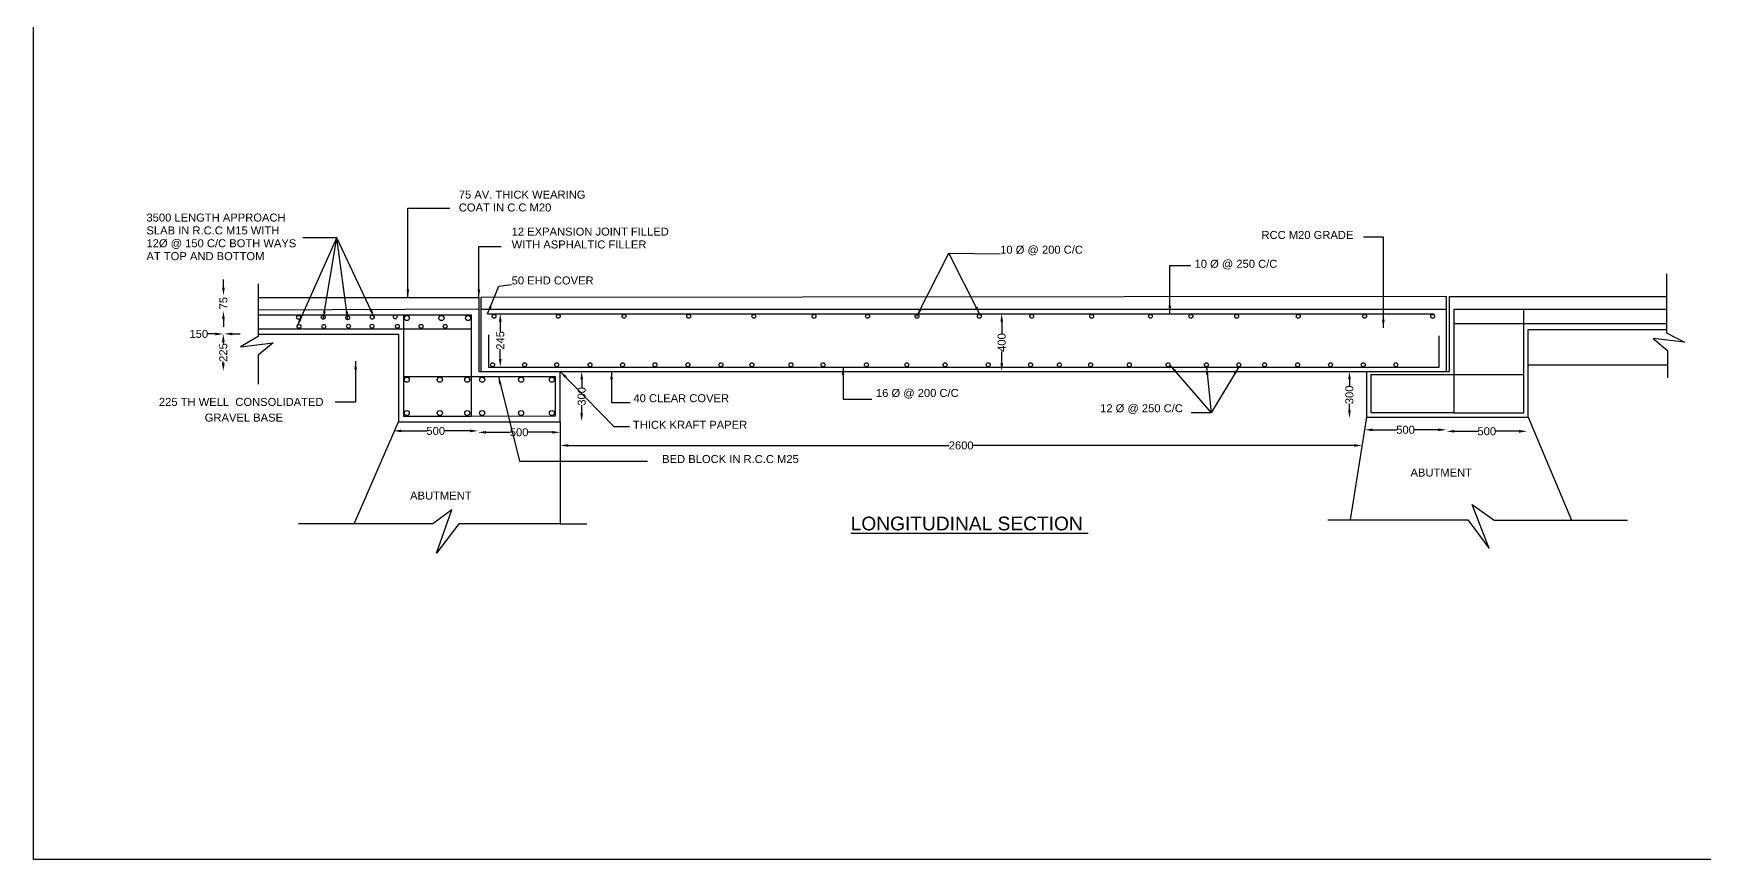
# Model space of a CAD drawing. Header units: millimetres. Extents: x 2326838 to 2622259, y 44388336 to 44595376.
# Drawn here: x 2326838 to 2473047, y 44388336 to 44460621 of the extents above; entities that cross this region are included whole.
import ezdxf

# ---------------------------------------------------------------- set-up
doc = ezdxf.new("R2010")
doc.units = ezdxf.units.MM
doc.header["$MEASUREMENT"] = 0
for name, color, linetype in [('DIMENSION', 7, 'Continuous'), ('DRAWING', 2, 'Continuous'), ('TEXT', 7, 'Continuous')]:
    doc.layers.add(name, color=color, linetype=linetype)
doc.styles.get("Standard").update_dxf_attribs({"font": 'arial.ttf', "height": 700})
doc.dimstyles.get("Standard").update_dxf_attribs({"dimtxt": 700, "dimasz": 700, "dimexe": 0.18, "dimexo": 0.0625, "dimgap": 0.09, "dimtad": 0, "dimdec": 0, "dimzin": 0, "dimdsep": 46, "dimtxsty": 'Standard', "dimcen": 0.09, "dimse1": 1, "dimse2": 1, "dimadec": 0, "dimazin": 0, "dimtfac": 1, "dimtdec": 0, "dimtofl": 0, "dimtmove": 0, "dimatfit": 3, "dimfxl": 1, "dimtolj": 1, "dimtzin": 0, "dimarcsym": 0})

# ---------------------------------------------------------------- blocks, each defined once
blk = doc.blocks.new('*D99')
at = {"layer": 'Defpoints', "color": 0, "transparency": 16777216}
for p in [(2411554, 44436095), (2411554, 44436095), (2411554, 44431049)]:
    blk.add_point(p, dxfattribs=at)
at = {"layer": 'DIMENSION', "color": 0, "lineweight": -2, "transparency": 16777216}
for p, q in [((2411554, 44435395), (2411554, 44434359)), ((2411554, 44431749), (2411554, 44432786))]:
    blk.add_line(p, q, dxfattribs=at)
at = {"layer": 'DIMENSION', "color": 0, "transparency": 16777216}
for points in [[(2411437, 44435395), (2411670, 44435395), (2411554, 44436095)], [(2411437, 44431749), (2411670, 44431749), (2411554, 44431049)]]:
    blk.add_solid(points, dxfattribs=at)
at = {"layer": 'DIMENSION', "color": 0, "transparency": 16777216, "insert": (2411554, 44433572), "char_height": 700, "attachment_point": 5, "rotation": 90}
blk.add_mtext('\\A1;400', dxfattribs=at)
blk = doc.blocks.new('*D100')
at = {"layer": 'Defpoints', "color": 0, "transparency": 16777216}
for p in [(2372927, 44424437), (2443082, 44424569), (2443082, 44424540)]:
    blk.add_point(p, dxfattribs=at)
at = {"layer": 'DIMENSION', "color": 0, "lineweight": -2, "transparency": 16777216}
for p, q in [((2373627, 44424569), (2406954, 44424569)), ((2442382, 44424569), (2409054, 44424569))]:
    blk.add_line(p, q, dxfattribs=at)
at = {"layer": 'DIMENSION', "color": 0, "transparency": 16777216}
for points in [[(2373627, 44424686), (2373627, 44424452), (2372927, 44424569)], [(2442382, 44424686), (2442382, 44424452), (2443082, 44424569)]]:
    blk.add_solid(points, dxfattribs=at)
at = {"layer": 'DIMENSION', "color": 0, "transparency": 16777216, "insert": (2408004, 44424569), "char_height": 700, "attachment_point": 5}
blk.add_mtext('\\A1;2600', dxfattribs=at)
blk = doc.blocks.new('*D101')
at = {"layer": 'Defpoints', "color": 0, "transparency": 16777216}
for p in [(2441977, 44431049), (2441977, 44431049), (2441977, 44426945)]:
    blk.add_point(p, dxfattribs=at)
at = {"layer": 'DIMENSION', "color": 0, "lineweight": -2, "transparency": 16777216}
for p, q in [((2441977, 44430349), (2441977, 44429769)), ((2441977, 44427645), (2441977, 44428225))]:
    blk.add_line(p, q, dxfattribs=at)
at = {"layer": 'DIMENSION', "color": 0, "transparency": 16777216}
for points in [[(2441861, 44430349), (2442094, 44430349), (2441977, 44431049)], [(2441861, 44427645), (2442094, 44427645), (2441977, 44426945)]]:
    blk.add_solid(points, dxfattribs=at)
at = {"layer": 'DIMENSION', "color": 0, "transparency": 16777216, "insert": (2441977, 44428997), "char_height": 700, "attachment_point": 5, "rotation": 90}
blk.add_mtext('\\A1;300', dxfattribs=at)
blk = doc.blocks.new('*D102')
at = {"layer": 'Defpoints', "color": 0, "transparency": 16777216}
for p in [(2443307, 44425950), (2450462, 44425950), (2450462, 44425939)]:
    blk.add_point(p, dxfattribs=at)
at = {"layer": 'DIMENSION', "color": 0, "lineweight": -2, "transparency": 16777216}
for p, q in [((2444007, 44425939), (2446112, 44425939)), ((2449762, 44425939), (2447657, 44425939))]:
    blk.add_line(p, q, dxfattribs=at)
at = {"layer": 'DIMENSION', "color": 0, "transparency": 16777216}
for points in [[(2444007, 44426055), (2444007, 44425822), (2443307, 44425939)], [(2449762, 44426055), (2449762, 44425822), (2450462, 44425939)]]:
    blk.add_solid(points, dxfattribs=at)
at = {"layer": 'DIMENSION', "color": 0, "transparency": 16777216, "insert": (2446885, 44425939), "char_height": 700, "attachment_point": 5}
blk.add_mtext('\\A1;500', dxfattribs=at)
blk = doc.blocks.new('*D103')
at = {"layer": 'Defpoints', "color": 0, "transparency": 16777216}
for p in [(2450462, 44425939), (2457522, 44425939), (2457522, 44425809)]:
    blk.add_point(p, dxfattribs=at)
at = {"layer": 'DIMENSION', "color": 0, "lineweight": -2, "transparency": 16777216}
for p, q in [((2451162, 44425809), (2453220, 44425809)), ((2456822, 44425809), (2454764, 44425809))]:
    blk.add_line(p, q, dxfattribs=at)
at = {"layer": 'DIMENSION', "color": 0, "transparency": 16777216}
for points in [[(2451162, 44425926), (2451162, 44425692), (2450462, 44425809)], [(2456822, 44425926), (2456822, 44425692), (2457522, 44425809)]]:
    blk.add_solid(points, dxfattribs=at)
at = {"layer": 'DIMENSION', "color": 0, "transparency": 16777216, "insert": (2453992, 44425809), "char_height": 700, "attachment_point": 5}
blk.add_mtext('\\A1;500', dxfattribs=at)
blk = doc.blocks.new('*D104')
at = {"layer": 'Defpoints', "color": 0, "transparency": 16777216}
for p in [(2367683, 44436095), (2367683, 44436095), (2367683, 44431433)]:
    blk.add_point(p, dxfattribs=at)
at = {"layer": 'DIMENSION', "color": 0, "lineweight": -2, "transparency": 16777216}
for p, q in [((2367683, 44435395), (2367683, 44434546)), ((2367683, 44432133), (2367683, 44432982))]:
    blk.add_line(p, q, dxfattribs=at)
at = {"layer": 'DIMENSION', "color": 0, "transparency": 16777216}
for points in [[(2367566, 44435395), (2367799, 44435395), (2367683, 44436095)], [(2367566, 44432133), (2367799, 44432133), (2367683, 44431433)]]:
    blk.add_solid(points, dxfattribs=at)
at = {"layer": 'DIMENSION', "color": 0, "transparency": 16777216, "insert": (2367683, 44433764), "char_height": 700, "attachment_point": 5, "rotation": 90}
blk.add_mtext('\\A1;245', dxfattribs=at)
blk = doc.blocks.new('*D105')
at = {"layer": 'Defpoints', "color": 0, "transparency": 16777216}
for p in [(2374805, 44431049), (2374805, 44431049), (2374805, 44426675)]:
    blk.add_point(p, dxfattribs=at)
at = {"layer": 'DIMENSION', "color": 0, "lineweight": -2, "transparency": 16777216}
for p, q in [((2374805, 44430349), (2374805, 44429634)), ((2374805, 44427375), (2374805, 44428090))]:
    blk.add_line(p, q, dxfattribs=at)
at = {"layer": 'DIMENSION', "color": 0, "transparency": 16777216}
for points in [[(2374689, 44430349), (2374922, 44430349), (2374805, 44431049)], [(2374689, 44427375), (2374922, 44427375), (2374805, 44426675)]]:
    blk.add_solid(points, dxfattribs=at)
at = {"layer": 'DIMENSION', "color": 0, "transparency": 16777216, "insert": (2374805, 44428862), "char_height": 700, "attachment_point": 5, "rotation": 90}
blk.add_mtext('\\A1;300', dxfattribs=at)
blk = doc.blocks.new('*D106')
at = {"layer": 'Defpoints', "color": 0, "transparency": 16777216}
for p in [(2365739, 44425720), (2365739, 44425555), (2372927, 44425555)]:
    blk.add_point(p, dxfattribs=at)
at = {"layer": 'DIMENSION', "color": 0, "lineweight": -2, "transparency": 16777216}
for p, q in [((2366439, 44425720), (2368561, 44425720)), ((2372227, 44425720), (2370105, 44425720))]:
    blk.add_line(p, q, dxfattribs=at)
at = {"layer": 'DIMENSION', "color": 0, "transparency": 16777216}
for points in [[(2366439, 44425837), (2366439, 44425603), (2365739, 44425720)], [(2372227, 44425837), (2372227, 44425603), (2372927, 44425720)]]:
    blk.add_solid(points, dxfattribs=at)
at = {"layer": 'DIMENSION', "color": 0, "transparency": 16777216, "insert": (2369333, 44425720), "char_height": 700, "attachment_point": 5}
blk.add_mtext('\\A1;500', dxfattribs=at)
blk = doc.blocks.new('*D107')
at = {"layer": 'Defpoints', "color": 0, "transparency": 16777216}
for p in [(2358332, 44425842), (2358332, 44425628), (2365739, 44425555)]:
    blk.add_point(p, dxfattribs=at)
at = {"layer": 'DIMENSION', "color": 0, "lineweight": -2, "transparency": 16777216}
for p, q in [((2359032, 44425842), (2361263, 44425842)), ((2365039, 44425842), (2362808, 44425842))]:
    blk.add_line(p, q, dxfattribs=at)
at = {"layer": 'DIMENSION', "color": 0, "transparency": 16777216}
for points in [[(2359032, 44425959), (2359032, 44425725), (2358332, 44425842)], [(2365039, 44425959), (2365039, 44425725), (2365739, 44425842)]]:
    blk.add_solid(points, dxfattribs=at)
at = {"layer": 'DIMENSION', "color": 0, "transparency": 16777216, "insert": (2362035, 44425842), "char_height": 700, "attachment_point": 5}
blk.add_mtext('\\A1;500', dxfattribs=at)
blk = doc.blocks.new('*D108')
at = {"layer": 'Defpoints', "color": 0, "transparency": 16777216}
for p in [(2343578, 44434328), (2343451, 44431082), (2343578, 44431082)]:
    blk.add_point(p, dxfattribs=at)
at = {"layer": 'DIMENSION', "color": 0, "lineweight": -2, "transparency": 16777216}
for p, q in [((2343451, 44433628), (2343451, 44433487)), ((2343451, 44431782), (2343451, 44431923))]:
    blk.add_line(p, q, dxfattribs=at)
at = {"layer": 'DIMENSION', "color": 0, "transparency": 16777216}
for points in [[(2343334, 44433628), (2343567, 44433628), (2343451, 44434328)], [(2343334, 44431782), (2343567, 44431782), (2343451, 44431082)]]:
    blk.add_solid(points, dxfattribs=at)
at = {"layer": 'DIMENSION', "color": 0, "transparency": 16777216, "insert": (2343451, 44432705), "char_height": 700, "attachment_point": 5, "rotation": 90}
blk.add_mtext('\\A1;225', dxfattribs=at)
blk = doc.blocks.new('*D109')
at = {"layer": 'Defpoints', "color": 0, "transparency": 16777216}
for p in [(2343527, 44436344), (2343451, 44434328), (2343451, 44434328)]:
    blk.add_point(p, dxfattribs=at)
at = {"layer": 'DIMENSION', "color": 0, "lineweight": -2, "transparency": 16777216}
for p, q in [((2342751, 44434328), (2342051, 44434328)), ((2344227, 44434328), (2344927, 44434328))]:
    blk.add_line(p, q, dxfattribs=at)
at = {"layer": 'DIMENSION', "color": 0, "transparency": 16777216}
for points in [[(2342751, 44434445), (2342751, 44434212), (2343451, 44434328)], [(2344227, 44434445), (2344227, 44434212), (2343527, 44434328)]]:
    blk.add_solid(points, dxfattribs=at)
at = {"layer": 'DIMENSION', "color": 0, "transparency": 16777216, "insert": (2341311, 44434328), "char_height": 700, "attachment_point": 5}
blk.add_mtext('\\A1;150', dxfattribs=at)
blk = doc.blocks.new('*D110')
at = {"layer": 'Defpoints', "color": 0, "transparency": 16777216}
for p in [(2343463, 44437687), (2343527, 44437687), (2343527, 44436344)]:
    blk.add_point(p, dxfattribs=at)
at = {"layer": 'DIMENSION', "color": 0, "lineweight": -2, "transparency": 16777216}
for p, q in [((2343463, 44438387), (2343463, 44439087)), ((2343463, 44435644), (2343463, 44434944))]:
    blk.add_line(p, q, dxfattribs=at)
at = {"layer": 'DIMENSION', "color": 0, "transparency": 16777216}
for points in [[(2343347, 44438387), (2343580, 44438387), (2343463, 44437687)], [(2343347, 44435644), (2343580, 44435644), (2343463, 44436344)]]:
    blk.add_solid(points, dxfattribs=at)
at = {"layer": 'DIMENSION', "color": 0, "transparency": 16777216, "insert": (2343463, 44437015), "char_height": 700, "attachment_point": 5, "rotation": 90}
blk.add_mtext('\\A1;75', dxfattribs=at)

msp = doc.modelspace()

# ---------------------------------------------------------------- linework, layer by layer
at = {"color": 0}
msp.add_lwpolyline([(2622258.7, 44388336.5), (2326838.1, 44388336.5), (2326838.1, 44595375.5), (2622258.7, 44595375.5)], close=True, dxfattribs=at)
at = {"layer": 'DRAWING', "color": 0}
for points in [[(2469708.2, 44439582.2), (2469708.2, 44434421.4), (2471282, 44433617), (2468536.3, 44433920.9), (2469797.4, 44432866.3), (2469797.4, 44430476.3)], [(2346500.9, 44438705.7), (2346500.9, 44434090.1), (2344952.2, 44433199.2), (2347800.8, 44433559.8), (2346499, 44432477.9), (2346499, 44429939)], [(2346500.9, 44437518.7), (2365811.5, 44437518.7), (2365811.5, 44431049.1), (2450720.3, 44431049.1), (2450720.3, 44437610.6), (2469708.2, 44437610.6)], [(2450467, 44431049.1), (2450467, 44437610.6), (2365978.1, 44437518.7), (2365978.1, 44431049.1)], [(2365811.5, 44436494.8), (2346500.9, 44436397.9)], [(2346500.9, 44435987.2), (2365147.3, 44435987.2), (2365147.3, 44427106.1), (2359235, 44427106.1), (2359235, 44435987.2)], [(2365978.1, 44436501.8), (2450467, 44436501.8)], [(2366573.6, 44436095.4), (2449383.9, 44436095.4)], [(2469708.2, 44436467.5), (2451101.5, 44436467.5), (2451101.5, 44427437.3), (2457221.8, 44427437.3), (2457221.8, 44436467.5)], [(2346500.9, 44434786.8), (2365147.3, 44434786.8)], [(2443481, 44431049.1), (2443481, 44427037.7), (2457610.9, 44427037.7), (2457610.9, 44434717.7), (2469708.2, 44434717.7)], [(2469708.2, 44435207.5), (2451101.5, 44435207.5)], [(2346500.9, 44434319.7), (2358767.8, 44434319.7), (2358767.8, 44426637.2), (2372926.6, 44426637.2), (2372926.6, 44431049.1)], [(2366647, 44434241.3), (2366647, 44431432.9), (2449813.3, 44431432.9), (2449813.3, 44434157.2)], [(2457610.9, 44431625.7), (2469797.4, 44431625.7)], [(2359235, 44430615.4), (2372475.2, 44430615.4), (2372475.2, 44427118.6), (2365147.3, 44427106.1)], [(2451101.5, 44427437.3), (2443887.6, 44427437.3), (2443887.6, 44430784.3), (2457221.8, 44430784.3)], [(2354909.1, 44417706.4), (2358767.8, 44426637.2)], [(2372926.6, 44426637.2), (2372926.6, 44417700.8), (2375266, 44417700.8)], [(2443481, 44427037.7), (2442045.9, 44418055.6)], [(2457610.9, 44427037.7), (2461414.7, 44418036.8)], [(2372926.6, 44417700.8), (2364065.9, 44417700.8), (2362105.8, 44415160.6), (2363439.8, 44418930.2), (2361777.8, 44417706.4), (2350031.1, 44417706.4)], [(2440096.7, 44418055.6), (2452334.5, 44418055.6), (2454199.4, 44415544.5), (2452727.6, 44419401.4), (2454641, 44418036.8), (2466302.6, 44418036.8)]]:
    msp.add_lwpolyline(points, dxfattribs=at)
for centre, radius in [((2350037, 44435782), 169.5), ((2352192.1, 44435786.3), 169.5), ((2356482.4, 44435787.4), 169.5), ((2358486.7, 44435818.6), 169.5), ((2359506.4, 44435720.1), 223.6), ((2362536.7, 44435720.1), 223.6), ((2364863.1, 44435720.1), 223.6), ((2367139.2, 44435872.2), 169.5), ((2372758.4, 44435872.2), 169.5), ((2378516, 44435872.2), 169.5), ((2384167.7, 44435872.2), 169.5), ((2389866.1, 44435872.2), 169.5), ((2395133.3, 44435872.2), 169.5), ((2399818.6, 44435872.2), 169.5), ((2404141.9, 44435872.2), 169.5), ((2409596.5, 44435872.2), 169.5), ((2414181.2, 44435872.2), 169.5), ((2419425.6, 44435872.2), 169.5), ((2424574.8, 44435872.2), 169.5), ((2428104.5, 44435872.2), 169.5), ((2432109, 44435872.2), 169.5), ((2437496.3, 44435872.2), 169.5), ((2443305.3, 44435872.2), 169.5), ((2449259.8, 44435872.2), 169.5), ((2350076.1, 44434987.4), 169.5), ((2352248.6, 44434983), 169.5), ((2354329.9, 44435732.9), 169.5), ((2354400.1, 44435000.3), 169.5), ((2356459, 44435000.3), 169.5), ((2358681.7, 44434992.5), 169.5), ((2360753.8, 44434992.5), 169.5), ((2362861.1, 44434992.5), 169.5), ((2367011.8, 44431631.9), 169.5), ((2369807, 44431631.9), 169.5), ((2372620.2, 44431631.9), 169.5), ((2375538, 44431631.9), 169.5), ((2378384.4, 44431631.9), 169.5), ((2381220, 44431631.9), 169.5), ((2384099.1, 44431631.9), 169.5), ((2386984, 44431631.9), 169.5), ((2389700.5, 44431631.9), 169.5), ((2393119.7, 44431631.9), 169.5), ((2395926, 44431631.9), 169.5), ((2399715, 44431631.9), 169.5), ((2403252.6, 44431631.9), 169.5), ((2406597.8, 44431631.9), 169.5), ((2410377, 44431631.9), 169.5), ((2414081.7, 44431631.9), 169.5), ((2416600.9, 44431631.9), 169.5), ((2419333, 44431631.9), 169.5), ((2422716.9, 44431631.9), 169.5), ((2426106.8, 44431631.9), 169.5), ((2429465.5, 44431631.9), 169.5), ((2432300.2, 44431631.9), 169.5), ((2434551.3, 44431631.9), 169.5), ((2437448.9, 44431631.9), 169.5), ((2440319.6, 44431631.9), 169.5), ((2443186.5, 44431631.9), 169.5), ((2446034.4, 44431631.9), 169.5), ((2359495.6, 44430318.8), 223.6), ((2362390.7, 44430318.8), 223.6), ((2364796, 44430318.8), 223.6), ((2366094.8, 44430318.8), 223.6), ((2369503.9, 44430318.8), 223.6), ((2372198.8, 44430318.8), 223.6), ((2359495.6, 44427404.5), 223.6), ((2362390.7, 44427404.5), 223.6), ((2364796, 44427404.5), 223.6), ((2366094.8, 44427404.5), 223.6), ((2369503.9, 44427404.5), 223.6), ((2372198.8, 44427404.5), 223.6)]:
    msp.add_circle(centre, radius, dxfattribs=at)

# ---------------------------------------------------------------- texts
at = {"layer": 'TEXT', "color": 0}
for s, height, p in [('75 AV. THICK WEARING ', 700, (2364054, 44446166.3)), ('3500 LENGTH APPROACH ', 700, (2336727.9, 44444158.7)), ('COAT IN C.C M20', 700, (2364054, 44445041.9)), ('SLAB IN R.C.C M15 WITH ', 700, (2336727.9, 44443034.2)), ('12 EXPANSION JOINT FILLED', 700, (2368679.1, 44442931.1)), ('RCC M20 GRADE', 700, (2434280.2, 44442639.1)), ('12Ø @ 150 C/C BOTH WAYS ', 700, (2336727.9, 44441909.7)), ('WITH ASPHALTIC FILLER', 700, (2368679.1, 44441806.6)), ('10 Ø @ 200 C/C', 700, (2411417.9, 44441348.5)), ('AT TOP AND BOTTOM ', 700, (2336727.9, 44440785.2)), ('10 Ø @ 250 C/C', 700, (2428425.1, 44440115)), ('50 EHD COVER', 700, (2368677.7, 44438656.5)), ('225 TH WELL  CONSOLIDATED', 700, (2337818.2, 44428030)), ('40 CLEAR COVER ', 700, (2379331.2, 44428354.5)), ('16 Ø @ 200 C/C', 700, (2400549.7, 44428813.9)), ('GRAVEL BASE', 700, (2341827.8, 44426657.8)), ('12 Ø @ 250 C/C', 700, (2420164.6, 44427474)), ('THICK KRAFT PAPER', 700, (2379286.8, 44426028.9)), ('BED BLOCK IN R.C.C M25', 700, (2381846.3, 44423032.2)), ('ABUTMENT', 700, (2447318.9, 44421845.9)), ('ABUTMENT', 700, (2359792.8, 44419834.4)), ('%%ULONGITUDINAL SECTION ', 1200, (2398339.1, 44417142.4))]:
    msp.add_text(s, height=height, dxfattribs=at).set_placement(p)

# ---------------------------------------------------------------- dimensions: what is measured, and where the dimension line sits
at = {"layer": 'DIMENSION', "color": 0}
for base, p1, p2, text, picture, middle in [((2343463.5, 44437686.5), (2343526.9, 44436344.2), (2343526.9, 44437686.5), '75', '*D110', (2343463.5, 44437015.4)), ((2367682.8, 44436095.4), (2367682.8, 44431432.9), (2367682.8, 44436095.4), '245', '*D104', (2367682.8, 44433764.1)), ((2411553.8, 44436095.4), (2411553.8, 44431049.1), (2411553.8, 44436095.4), '400', '*D99', (2411553.8, 44433572.3)), ((2343450.7, 44431082.3), (2343577.8, 44434328.3), (2343577.8, 44431082.3), '225', '*D108', (2343450.7, 44432705.3)), ((2374805.4, 44431049.1), (2374805.4, 44426675), (2374805.4, 44431049.1), '300', '*D105', (2374805.4, 44428862)), ((2441977.2, 44431049.1), (2441977.2, 44426944.6), (2441977.2, 44431049.1), '300', '*D101', (2441977.2, 44428996.9))]:
    dim = msp.add_linear_dim(base=base, p1=p1, p2=p2, angle=90, text=text, dimstyle='Standard', dxfattribs=at)
    dim.commit()
    dim.dimension.update_dxf_attribs({"geometry": picture, "text_midpoint": middle})
for base, p1, p2, text, picture, middle in [((2343450.7, 44434328.3), (2343526.9, 44436344.2), (2343450.7, 44434328.3), '150', '*D109', (2341311.4, 44434328.3)), ((2358331.6, 44425842.1), (2365739.3, 44425555.3), (2358331.6, 44425627.6), '500', '*D107', (2362035.4, 44425842.1)), ((2365739.3, 44425720), (2372926.6, 44425555.3), (2365739.3, 44425555.3), '500', '*D106', (2369332.9, 44425720)), ((2450462.1, 44425938.7), (2443307.2, 44425949.8), (2450462.1, 44425949.8), '500', '*D102', (2446884.7, 44425938.7)), ((2457521.7, 44425809), (2450462.1, 44425938.7), (2457521.7, 44425938.7), '500', '*D103', (2453991.9, 44425809)), ((2443081.9, 44424569.2), (2372926.6, 44424436.6), (2443081.9, 44424539.9), '2600', '*D100', (2408004.3, 44424569.2))]:
    dim = msp.add_linear_dim(base=base, p1=p1, p2=p2, text=text, dimstyle='Standard', dxfattribs=at)
    dim.commit()
    dim.dimension.update_dxf_attribs({"geometry": picture, "text_midpoint": middle})

# ---------------------------------------------------------------- leaders
for points in [[(2359596.7, 44437518.7), (2359596.7, 44445328.7), (2363264.3, 44445328.7)], [(2349906.6, 44434987.4), (2353390.9, 44442745.8), (2350421.4, 44442745.8)], [(2352192.1, 44435616.9), (2353390.9, 44442745.8)], [(2356651.9, 44435787.4), (2353390.9, 44442745.8)], [(2354352.4, 44435564.9), (2353390.9, 44442745.8)], [(2365811.5, 44437518.7), (2365811.5, 44441964), (2367752.7, 44441964)], [(2444943.2, 44434870.3), (2444943.2, 44442805.3), (2443208.3, 44442805.3)], [(2404141.9, 44435872.2), (2406940.6, 44441395.1), (2411417.9, 44441348.5)], [(2409650, 44436033), (2406940.6, 44441395.1)], [(2426258.8, 44436095.4), (2426258.8, 44440318), (2428097.4, 44440318)], [(2366573.6, 44436095.4), (2367557.6, 44438495.3), (2368677.7, 44438656.5)], [(2355025, 44431940.1), (2355025, 44428346.7), (2353226.3, 44428346.7)], [(2426274.2, 44431606), (2429890.8, 44427411.8), (2428120.8, 44427411.8)], [(2367516, 44430615.4), (2369364.7, 44423206.2), (2380556.6, 44423206.2)], [(2372926.6, 44431049.1), (2377617.2, 44426232.6), (2378984.7, 44426232.6)], [(2377421.8, 44431049.1), (2377421.8, 44428340.2), (2379043.3, 44428340.2)], [(2397674.6, 44431432.9), (2397674.6, 44428629), (2400176.6, 44428629)], [(2429465.5, 44431462.4), (2429890.8, 44427411.8)], [(2432300.2, 44431462.4), (2429890.8, 44427411.8)]]:
    msp.add_leader(points, dimstyle='Standard', override={"dimgap": 0.09, "dimtad": 0}, dxfattribs=at)

doc.saveas('drawing.dxf')
